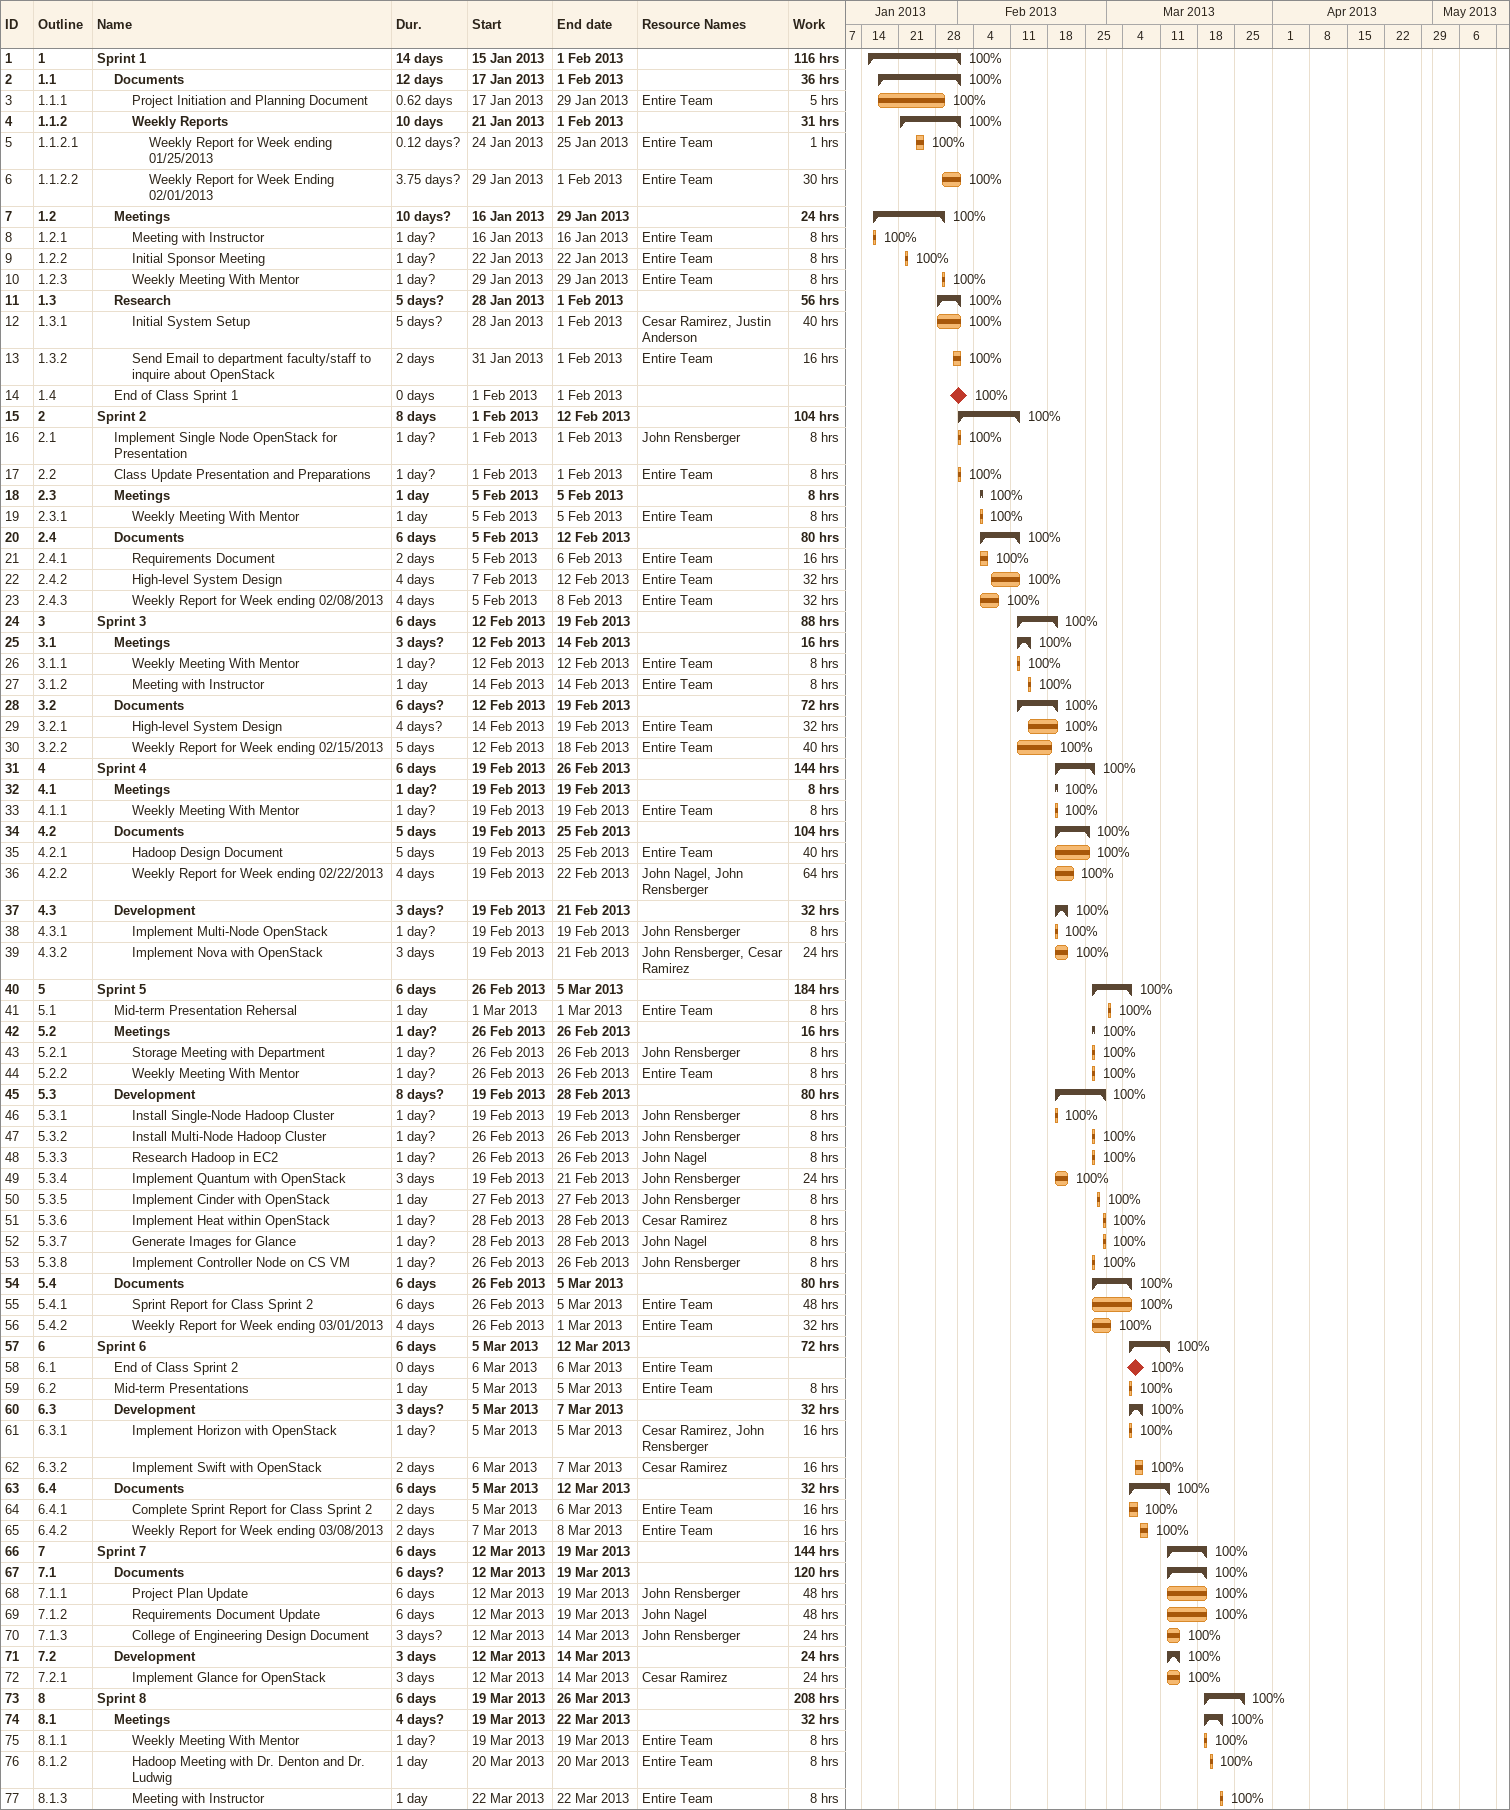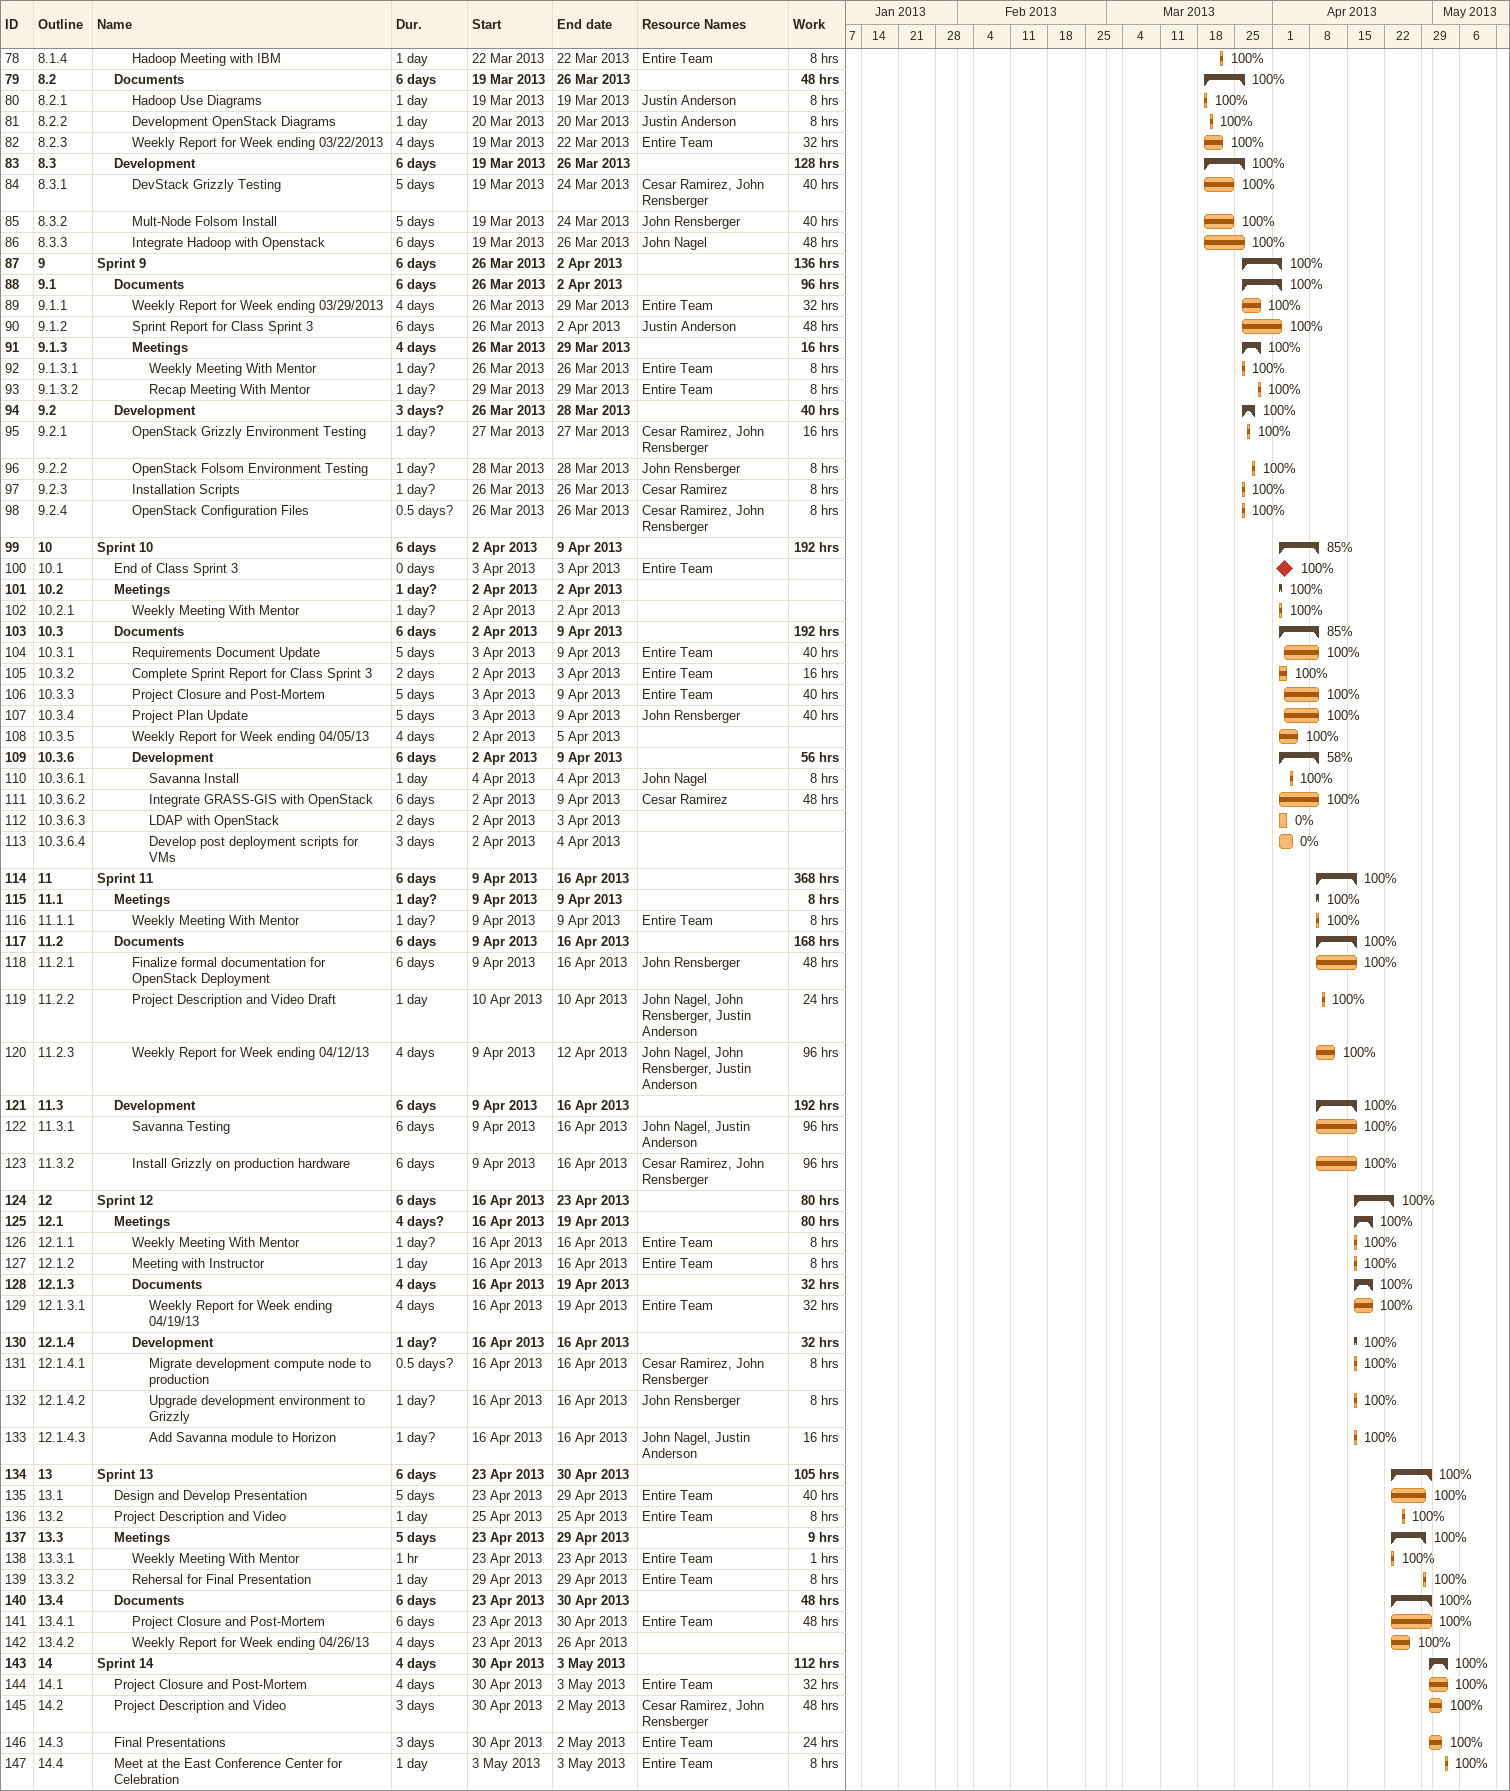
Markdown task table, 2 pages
| ID | WBS | Task | Duration | Start | Finish | Resources | % complete | Work (h) |
|---|---|---|---|---|---|---|---|---|
| 1 | 1 | **Sprint 1** | 14d | 2013-01-15 | 2013-02-01 |  | 100 | 116 |
| 2 | 1.1 | **Documents** | 12d | 2013-01-17 | 2013-02-01 |  | 100 | 36 |
| 3 | 1.1.1 | Project Initiation and Planning Document | 0.62d | 2013-01-17 | 2013-01-29 | Entire Team | 100 | 5 |
| 4 | 1.1.2 | **Weekly Reports** | 10d | 2013-01-21 | 2013-02-01 |  | 100 | 31 |
| 5 | 1.1.2.1 | Weekly Report for Week ending 01/25/2013 | 0.12d? | 2013-01-24 | 2013-01-25 | Entire Team | 100 | 1 |
| 6 | 1.1.2.2 | Weekly Report for Week Ending 02/01/2013 | 3.75d? | 2013-01-29 | 2013-02-01 | Entire Team | 100 | 30 |
| 7 | 1.2 | **Meetings** | 10d? | 2013-01-16 | 2013-01-29 |  | 100 | 24 |
| 8 | 1.2.1 | Meeting with Instructor | 1d? | 2013-01-16 | 2013-01-16 | Entire Team | 100 | 8 |
| 9 | 1.2.2 | Initial Sponsor Meeting | 1d? | 2013-01-22 | 2013-01-22 | Entire Team | 100 | 8 |
| 10 | 1.2.3 | Weekly Meeting With Mentor | 1d? | 2013-01-29 | 2013-01-29 | Entire Team | 100 | 8 |
| 11 | 1.3 | **Research** | 5d? | 2013-01-28 | 2013-02-01 |  | 100 | 56 |
| 12 | 1.3.1 | Initial System Setup | 5d? | 2013-01-28 | 2013-02-01 | Cesar Ramirez, Justin Anderson | 100 | 40 |
| 13 | 1.3.2 | Send Email to department faculty/staff to inquire about OpenStack | 2d | 2013-01-31 | 2013-02-01 | Entire Team | 100 | 16 |
| 14 | 1.4 | End of Class Sprint 1 | 0d | 2013-02-01 | 2013-02-01 |  | 100 |  |
| 15 | 2 | **Sprint 2** | 8d | 2013-02-01 | 2013-02-12 |  | 100 | 104 |
| 16 | 2.1 | Implement Single Node OpenStack for Presentation | 1d? | 2013-02-01 | 2013-02-01 | John Rensberger | 100 | 8 |
| 17 | 2.2 | Class Update Presentation and Preparations | 1d? | 2013-02-01 | 2013-02-01 | Entire Team | 100 | 8 |
| 18 | 2.3 | **Meetings** | 1d | 2013-02-05 | 2013-02-05 |  | 100 | 8 |
| 19 | 2.3.1 | Weekly Meeting With Mentor | 1d | 2013-02-05 | 2013-02-05 | Entire Team | 100 | 8 |
| 20 | 2.4 | **Documents** | 6d | 2013-02-05 | 2013-02-12 |  | 100 | 80 |
| 21 | 2.4.1 | Requirements Document | 2d | 2013-02-05 | 2013-02-06 | Entire Team | 100 | 16 |
| 22 | 2.4.2 | High-level System Design | 4d | 2013-02-07 | 2013-02-12 | Entire Team | 100 | 32 |
| 23 | 2.4.3 | Weekly Report for Week ending 02/08/2013 | 4d | 2013-02-05 | 2013-02-08 | Entire Team | 100 | 32 |
| 24 | 3 | **Sprint 3** | 6d | 2013-02-12 | 2013-02-19 |  | 100 | 88 |
| 25 | 3.1 | **Meetings** | 3d? | 2013-02-12 | 2013-02-14 |  | 100 | 16 |
| 26 | 3.1.1 | Weekly Meeting With Mentor | 1d? | 2013-02-12 | 2013-02-12 | Entire Team | 100 | 8 |
| 27 | 3.1.2 | Meeting with Instructor | 1d | 2013-02-14 | 2013-02-14 | Entire Team | 100 | 8 |
| 28 | 3.2 | **Documents** | 6d? | 2013-02-12 | 2013-02-19 |  | 100 | 72 |
| 29 | 3.2.1 | High-level System Design | 4d? | 2013-02-14 | 2013-02-19 | Entire Team | 100 | 32 |
| 30 | 3.2.2 | Weekly Report for Week ending 02/15/2013 | 5d | 2013-02-12 | 2013-02-18 | Entire Team | 100 | 40 |
| 31 | 4 | **Sprint 4** | 6d | 2013-02-19 | 2013-02-26 |  | 100 | 144 |
| 32 | 4.1 | **Meetings** | 1d? | 2013-02-19 | 2013-02-19 |  | 100 | 8 |
| 33 | 4.1.1 | Weekly Meeting With Mentor | 1d? | 2013-02-19 | 2013-02-19 | Entire Team | 100 | 8 |
| 34 | 4.2 | **Documents** | 5d | 2013-02-19 | 2013-02-25 |  | 100 | 104 |
| 35 | 4.2.1 | Hadoop Design Document | 5d | 2013-02-19 | 2013-02-25 | Entire Team | 100 | 40 |
| 36 | 4.2.2 | Weekly Report for Week ending 02/22/2013 | 4d | 2013-02-19 | 2013-02-22 | John Nagel, John Rensberger | 100 | 64 |
| 37 | 4.3 | **Development** | 3d? | 2013-02-19 | 2013-02-21 |  | 100 | 32 |
| 38 | 4.3.1 | Implement Multi-Node OpenStack | 1d? | 2013-02-19 | 2013-02-19 | John Rensberger | 100 | 8 |
| 39 | 4.3.2 | Implement Nova with OpenStack | 3d | 2013-02-19 | 2013-02-21 | John Rensberger, Cesar Ramirez | 100 | 24 |
| 40 | 5 | **Sprint 5** | 6d | 2013-02-26 | 2013-03-05 |  | 100 | 184 |
| 41 | 5.1 | Mid-term Presentation Rehersal | 1d | 2013-03-01 | 2013-03-01 | Entire Team | 100 | 8 |
| 42 | 5.2 | **Meetings** | 1d? | 2013-02-26 | 2013-02-26 |  | 100 | 16 |
| 43 | 5.2.1 | Storage Meeting with Department | 1d? | 2013-02-26 | 2013-02-26 | John Rensberger | 100 | 8 |
| 44 | 5.2.2 | Weekly Meeting With Mentor | 1d? | 2013-02-26 | 2013-02-26 | Entire Team | 100 | 8 |
| 45 | 5.3 | **Development** | 8d? | 2013-02-19 | 2013-02-28 |  | 100 | 80 |
| 46 | 5.3.1 | Install Single-Node Hadoop Cluster | 1d? | 2013-02-19 | 2013-02-19 | John Rensberger | 100 | 8 |
| 47 | 5.3.2 | Install Multi-Node Hadoop Cluster | 1d? | 2013-02-26 | 2013-02-26 | John Rensberger | 100 | 8 |
| 48 | 5.3.3 | Research Hadoop in EC2 | 1d? | 2013-02-26 | 2013-02-26 | John Nagel | 100 | 8 |
| 49 | 5.3.4 | Implement Quantum with OpenStack | 3d | 2013-02-19 | 2013-02-21 | John Rensberger | 100 | 24 |
| 50 | 5.3.5 | Implement Cinder with OpenStack | 1d | 2013-02-27 | 2013-02-27 | John Rensberger | 100 | 8 |
| 51 | 5.3.6 | Implement Heat within OpenStack | 1d? | 2013-02-28 | 2013-02-28 | Cesar Ramirez | 100 | 8 |
| 52 | 5.3.7 | Generate Images for Glance | 1d? | 2013-02-28 | 2013-02-28 | John Nagel | 100 | 8 |
| 53 | 5.3.8 | Implement Controller Node on CS VM | 1d? | 2013-02-26 | 2013-02-26 | John Rensberger | 100 | 8 |
| 54 | 5.4 | **Documents** | 6d | 2013-02-26 | 2013-03-05 |  | 100 | 80 |
| 55 | 5.4.1 | Sprint Report for Class Sprint 2 | 6d | 2013-02-26 | 2013-03-05 | Entire Team | 100 | 48 |
| 56 | 5.4.2 | Weekly Report for Week ending 03/01/2013 | 4d | 2013-02-26 | 2013-03-01 | Entire Team | 100 | 32 |
| 57 | 6 | **Sprint 6** | 6d | 2013-03-05 | 2013-03-12 |  | 100 | 72 |
| 58 | 6.1 | End of Class Sprint 2 | 0d | 2013-03-06 | 2013-03-06 | Entire Team | 100 |  |
| 59 | 6.2 | Mid-term Presentations | 1d | 2013-03-05 | 2013-03-05 | Entire Team | 100 | 8 |
| 60 | 6.3 | **Development** | 3d? | 2013-03-05 | 2013-03-07 |  | 100 | 32 |
| 61 | 6.3.1 | Implement Horizon with OpenStack | 1d? | 2013-03-05 | 2013-03-05 | Cesar Ramirez, John Rensberger | 100 | 16 |
| 62 | 6.3.2 | Implement Swift with OpenStack | 2d | 2013-03-06 | 2013-03-07 | Cesar Ramirez | 100 | 16 |
| 63 | 6.4 | **Documents** | 6d | 2013-03-05 | 2013-03-12 |  | 100 | 32 |
| 64 | 6.4.1 | Complete Sprint Report for Class Sprint 2 | 2d | 2013-03-05 | 2013-03-06 | Entire Team | 100 | 16 |
| 65 | 6.4.2 | Weekly Report for Week ending 03/08/2013 | 2d | 2013-03-07 | 2013-03-08 | Entire Team | 100 | 16 |
| 66 | 7 | **Sprint 7** | 6d | 2013-03-12 | 2013-03-19 |  | 100 | 144 |
| 67 | 7.1 | **Documents** | 6d? | 2013-03-12 | 2013-03-19 |  | 100 | 120 |
| 68 | 7.1.1 | Project Plan Update | 6d | 2013-03-12 | 2013-03-19 | John Rensberger | 100 | 48 |
| 69 | 7.1.2 | Requirements Document Update | 6d | 2013-03-12 | 2013-03-19 | John Nagel | 100 | 48 |
| 70 | 7.1.3 | College of Engineering Design Document | 3d? | 2013-03-12 | 2013-03-14 | John Rensberger | 100 | 24 |
| 71 | 7.2 | **Development** | 3d | 2013-03-12 | 2013-03-14 |  | 100 | 24 |
| 72 | 7.2.1 | Implement Glance for OpenStack | 3d | 2013-03-12 | 2013-03-14 | Cesar Ramirez | 100 | 24 |
| 73 | 8 | **Sprint 8** | 6d | 2013-03-19 | 2013-03-26 |  | 100 | 208 |
| 74 | 8.1 | **Meetings** | 4d? | 2013-03-19 | 2013-03-22 |  | 100 | 32 |
| 75 | 8.1.1 | Weekly Meeting With Mentor | 1d? | 2013-03-19 | 2013-03-19 | Entire Team | 100 | 8 |
| 76 | 8.1.2 | Hadoop Meeting with Dr. Denton and Dr. Ludwig | 1d | 2013-03-20 | 2013-03-20 | Entire Team | 100 | 8 |
| 77 | 8.1.3 | Meeting with Instructor | 1d | 2013-03-22 | 2013-03-22 | Entire Team | 100 | 8 |
| 78 | 8.1.4 | Hadoop Meeting with IBM | 1d | 2013-03-22 | 2013-03-22 | Entire Team | 100 | 8 |
| 79 | 8.2 | **Documents** | 6d | 2013-03-19 | 2013-03-26 |  | 100 | 48 |
| 80 | 8.2.1 | Hadoop Use Diagrams | 1d | 2013-03-19 | 2013-03-19 | Justin Anderson | 100 | 8 |
| 81 | 8.2.2 | Development OpenStack Diagrams | 1d | 2013-03-20 | 2013-03-20 | Justin Anderson | 100 | 8 |
| 82 | 8.2.3 | Weekly Report for Week ending 03/22/2013 | 4d | 2013-03-19 | 2013-03-22 | Entire Team | 100 | 32 |
| 83 | 8.3 | **Development** | 6d | 2013-03-19 | 2013-03-26 |  | 100 | 128 |
| 84 | 8.3.1 | DevStack Grizzly Testing | 5d | 2013-03-19 | 2013-03-24 | Cesar Ramirez, John Rensberger | 100 | 40 |
| 85 | 8.3.2 | Mult-Node Folsom Install | 5d | 2013-03-19 | 2013-03-24 | John Rensberger | 100 | 40 |
| 86 | 8.3.3 | Integrate Hadoop with Openstack | 6d | 2013-03-19 | 2013-03-26 | John Nagel | 100 | 48 |
| 87 | 9 | **Sprint 9** | 6d | 2013-03-26 | 2013-04-02 |  | 100 | 136 |
| 88 | 9.1 | **Documents** | 6d | 2013-03-26 | 2013-04-02 |  | 100 | 96 |
| 89 | 9.1.1 | Weekly Report for Week ending 03/29/2013 | 4d | 2013-03-26 | 2013-03-29 | Entire Team | 100 | 32 |
| 90 | 9.1.2 | Sprint Report for Class Sprint 3 | 6d | 2013-03-26 | 2013-04-02 | Justin Anderson | 100 | 48 |
| 91 | 9.1.3 | **Meetings** | 4d | 2013-03-26 | 2013-03-29 |  | 100 | 16 |
| 92 | 9.1.3.1 | Weekly Meeting With Mentor | 1d? | 2013-03-26 | 2013-03-26 | Entire Team | 100 | 8 |
| 93 | 9.1.3.2 | Recap Meeting With Mentor | 1d? | 2013-03-29 | 2013-03-29 | Entire Team | 100 | 8 |
| 94 | 9.2 | **Development** | 3d? | 2013-03-26 | 2013-03-28 |  | 100 | 40 |
| 95 | 9.2.1 | OpenStack Grizzly Environment Testing | 1d? | 2013-03-27 | 2013-03-27 | Cesar Ramirez, John Rensberger | 100 | 16 |
| 96 | 9.2.2 | OpenStack Folsom Environment Testing | 1d? | 2013-03-28 | 2013-03-28 | John Rensberger | 100 | 8 |
| 97 | 9.2.3 | Installation Scripts | 1d? | 2013-03-26 | 2013-03-26 | Cesar Ramirez | 100 | 8 |
| 98 | 9.2.4 | OpenStack Configuration Files | 0.5d? | 2013-03-26 | 2013-03-26 | Cesar Ramirez, John Rensberger | 100 | 8 |
| 99 | 10 | **Sprint 10** | 6d | 2013-04-02 | 2013-04-09 |  | 85 | 192 |
| 100 | 10.1 | End of Class Sprint 3 | 0d | 2013-04-03 | 2013-04-03 | Entire Team | 100 |  |
| 101 | 10.2 | **Meetings** | 1d? | 2013-04-02 | 2013-04-02 |  | 100 |  |
| 102 | 10.2.1 | Weekly Meeting With Mentor | 1d? | 2013-04-02 | 2013-04-02 |  | 100 |  |
| 103 | 10.3 | **Documents** | 6d | 2013-04-02 | 2013-04-09 |  | 85 | 192 |
| 104 | 10.3.1 | Requirements Document Update | 5d | 2013-04-03 | 2013-04-09 | Entire Team | 100 | 40 |
| 105 | 10.3.2 | Complete Sprint Report for Class Sprint 3 | 2d | 2013-04-02 | 2013-04-03 | Entire Team | 100 | 16 |
| 106 | 10.3.3 | Project Closure and Post-Mortem | 5d | 2013-04-03 | 2013-04-09 | Entire Team | 100 | 40 |
| 107 | 10.3.4 | Project Plan Update | 5d | 2013-04-03 | 2013-04-09 | John Rensberger | 100 | 40 |
| 108 | 10.3.5 | Weekly Report for Week ending 04/05/13 | 4d | 2013-04-02 | 2013-04-05 |  | 100 |  |
| 109 | 10.3.6 | **Development** | 6d | 2013-04-02 | 2013-04-09 |  | 58 | 56 |
| 110 | 10.3.6.1 | Savanna Install | 1d | 2013-04-04 | 2013-04-04 | John Nagel | 100 | 8 |
| 111 | 10.3.6.2 | Integrate GRASS-GIS with OpenStack | 6d | 2013-04-02 | 2013-04-09 | Cesar Ramirez | 100 | 48 |
| 112 | 10.3.6.3 | LDAP with OpenStack | 2d | 2013-04-02 | 2013-04-03 |  | 0 |  |
| 113 | 10.3.6.4 | Develop post deployment scripts for VMs | 3d | 2013-04-02 | 2013-04-04 |  | 0 |  |
| 114 | 11 | **Sprint 11** | 6d | 2013-04-09 | 2013-04-16 |  | 100 | 368 |
| 115 | 11.1 | **Meetings** | 1d? | 2013-04-09 | 2013-04-09 |  | 100 | 8 |
| 116 | 11.1.1 | Weekly Meeting With Mentor | 1d? | 2013-04-09 | 2013-04-09 | Entire Team | 100 | 8 |
| 117 | 11.2 | **Documents** | 6d | 2013-04-09 | 2013-04-16 |  | 100 | 168 |
| 118 | 11.2.1 | Finalize formal documentation for OpenStack Deployment | 6d | 2013-04-09 | 2013-04-16 | John Rensberger | 100 | 48 |
| 119 | 11.2.2 | Project Description and Video Draft | 1d | 2013-04-10 | 2013-04-10 | John Nagel, John Rensberger, Justin Anderson | 100 | 24 |
| 120 | 11.2.3 | Weekly Report for Week ending 04/12/13 | 4d | 2013-04-09 | 2013-04-12 | John Nagel, John Rensberger, Justin Anderson | 100 | 96 |
| 121 | 11.3 | **Development** | 6d | 2013-04-09 | 2013-04-16 |  | 100 | 192 |
| 122 | 11.3.1 | Savanna Testing | 6d | 2013-04-09 | 2013-04-16 | John Nagel, Justin Anderson | 100 | 96 |
| 123 | 11.3.2 | Install Grizzly on production hardware | 6d | 2013-04-09 | 2013-04-16 | Cesar Ramirez, John Rensberger | 100 | 96 |
| 124 | 12 | **Sprint 12** | 6d | 2013-04-16 | 2013-04-23 |  | 100 | 80 |
| 125 | 12.1 | **Meetings** | 4d? | 2013-04-16 | 2013-04-19 |  | 100 | 80 |
| 126 | 12.1.1 | Weekly Meeting With Mentor | 1d? | 2013-04-16 | 2013-04-16 | Entire Team | 100 | 8 |
| 127 | 12.1.2 | Meeting with Instructor | 1d | 2013-04-16 | 2013-04-16 | Entire Team | 100 | 8 |
| 128 | 12.1.3 | **Documents** | 4d | 2013-04-16 | 2013-04-19 |  | 100 | 32 |
| 129 | 12.1.3.1 | Weekly Report for Week ending 04/19/13 | 4d | 2013-04-16 | 2013-04-19 | Entire Team | 100 | 32 |
| 130 | 12.1.4 | **Development** | 1d? | 2013-04-16 | 2013-04-16 |  | 100 | 32 |
| 131 | 12.1.4.1 | Migrate development compute node to production | 0.5d? | 2013-04-16 | 2013-04-16 | Cesar Ramirez, John Rensberger | 100 | 8 |
| 132 | 12.1.4.2 | Upgrade development environment to Grizzly | 1d? | 2013-04-16 | 2013-04-16 | John Rensberger | 100 | 8 |
| 133 | 12.1.4.3 | Add Savanna module to Horizon | 1d? | 2013-04-16 | 2013-04-16 | John Nagel, Justin Anderson | 100 | 16 |
| 134 | 13 | **Sprint 13** | 6d | 2013-04-23 | 2013-04-30 |  | 100 | 105 |
| 135 | 13.1 | Design and Develop Presentation | 5d | 2013-04-23 | 2013-04-29 | Entire Team | 100 | 40 |
| 136 | 13.2 | Project Description and Video | 1d | 2013-04-25 | 2013-04-25 | Entire Team | 100 | 8 |
| 137 | 13.3 | **Meetings** | 5d | 2013-04-23 | 2013-04-29 |  | 100 | 9 |
| 138 | 13.3.1 | Weekly Meeting With Mentor | 1h | 2013-04-23 | 2013-04-23 | Entire Team | 100 | 1 |
| 139 | 13.3.2 | Rehersal for Final Presentation | 1d | 2013-04-29 | 2013-04-29 | Entire Team | 100 | 8 |
| 140 | 13.4 | **Documents** | 6d | 2013-04-23 | 2013-04-30 |  | 100 | 48 |
| 141 | 13.4.1 | Project Closure and Post-Mortem | 6d | 2013-04-23 | 2013-04-30 | Entire Team | 100 | 48 |
| 142 | 13.4.2 | Weekly Report for Week ending 04/26/13 | 4d | 2013-04-23 | 2013-04-26 |  | 100 |  |
| 143 | 14 | **Sprint 14** | 4d | 2013-04-30 | 2013-05-03 |  | 100 | 112 |
| 144 | 14.1 | Project Closure and Post-Mortem | 4d | 2013-04-30 | 2013-05-03 | Entire Team | 100 | 32 |
| 145 | 14.2 | Project Description and Video | 3d | 2013-04-30 | 2013-05-02 | Cesar Ramirez, John Rensberger | 100 | 48 |
| 146 | 14.3 | Final Presentations | 3d | 2013-04-30 | 2013-05-02 | Entire Team | 100 | 24 |
| 147 | 14.4 | Meet at the East Conference Center for Celebration | 1d | 2013-05-03 | 2013-05-03 | Entire Team | 100 | 8 |
